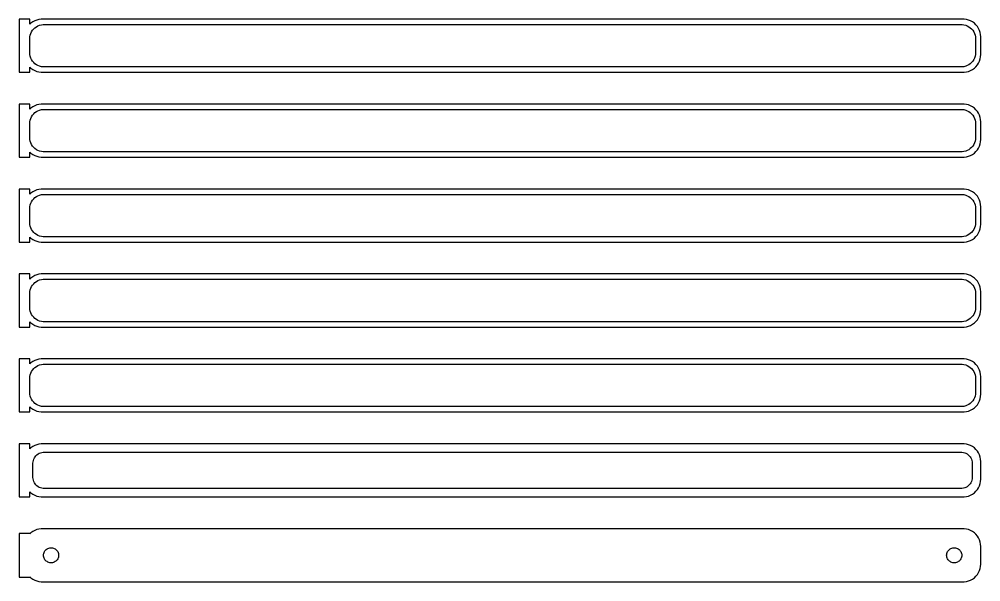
# Model space of a CAD drawing. Header units: metres. Extents: x -136 to 135, y 353 to 703.
# Drawn here: x -136.5 to 135, y 352.5 to 511.5 of the extents above; entities that cross this region are included whole.
import ezdxf

# ---------------------------------------------------------------- set-up
doc = ezdxf.new("R2010")
doc.units = ezdxf.units.M

msp = doc.modelspace()

# ---------------------------------------------------------------- linework, layer by layer
for p, q in [((-133.5, 511.49), (-136.5, 511.49)), ((-136.5, 511.49), (-136.5, 496.51)), ((-133.5, 510.059), (-133.5, 511.49)), ((-132.679, 510.722), (-133.187, 510.353)), ((-132.129, 511.024), (-132.679, 510.722)), ((-131.545, 511.255), (-132.129, 511.024)), ((-130.937, 511.411), (-131.545, 511.255)), ((-130.314, 511.49), (-130.937, 511.411)), ((130.314, 511.49), (-130.314, 511.49)), ((130.937, 511.411), (130.314, 511.49)), ((131.545, 511.255), (130.937, 511.411)), ((132.129, 511.024), (131.545, 511.255)), ((132.679, 510.722), (132.129, 511.024)), ((133.187, 510.353), (132.679, 510.722)), ((-133.187, 510.353), (-133.5, 510.059)), ((-133.219, 507.472), (-133.005, 507.927)), ((-133.005, 507.927), (-132.736, 508.351)), ((-132.736, 508.351), (-132.416, 508.738)), ((-132.416, 508.738), (-132.05, 509.082)), ((-132.05, 509.082), (-131.643, 509.377)), ((-131.643, 509.377), (-131.203, 509.619)), ((-131.203, 509.619), (-130.736, 509.804)), ((-130.736, 509.804), (-130.25, 509.929)), ((-130.25, 509.929), (-129.751, 509.992)), ((-129.751, 509.992), (129.751, 509.992)), ((129.751, 509.992), (130.25, 509.929)), ((130.25, 509.929), (130.736, 509.804)), ((130.736, 509.804), (131.203, 509.619)), ((131.203, 509.619), (131.643, 509.377)), ((131.643, 509.377), (132.05, 509.082)), ((132.05, 509.082), (132.416, 508.738)), ((132.416, 508.738), (132.736, 508.351)), ((132.736, 508.351), (133.005, 507.927)), ((133.005, 507.927), (133.219, 507.472)), ((133.645, 509.923), (133.187, 510.353)), ((134.045, 509.439), (133.645, 509.923)), ((134.382, 508.909), (134.045, 509.439)), ((134.649, 508.341), (134.382, 508.909)), ((134.843, 507.743), (134.649, 508.341)), ((134.961, 507.127), (134.843, 507.743)), ((-133.5, 506), (-133.468, 506.501)), ((-133.5, 502), (-133.5, 506)), ((-133.468, 506.501), (-133.374, 506.995)), ((-133.374, 506.995), (-133.219, 507.472)), ((133.219, 507.472), (133.374, 506.995)), ((133.374, 506.995), (133.468, 506.501)), ((133.468, 506.501), (133.5, 506)), ((133.5, 506), (133.5, 502)), ((135, 506.5), (134.961, 507.127)), ((135, 501.5), (135, 506.5)), ((-133.468, 501.499), (-133.5, 502)), ((-133.374, 501.005), (-133.468, 501.499)), ((-133.219, 500.528), (-133.374, 501.005)), ((-133.005, 500.073), (-133.219, 500.528)), ((-132.736, 499.649), (-133.005, 500.073)), ((-132.416, 499.262), (-132.736, 499.649)), ((132.736, 499.649), (132.416, 499.262)), ((133.005, 500.073), (132.736, 499.649)), ((133.219, 500.528), (133.005, 500.073)), ((133.374, 501.005), (133.219, 500.528)), ((133.468, 501.499), (133.374, 501.005)), ((133.5, 502), (133.468, 501.499)), ((134.382, 499.091), (134.649, 499.659)), ((134.649, 499.659), (134.843, 500.257)), ((134.843, 500.257), (134.961, 500.873)), ((134.961, 500.873), (135, 501.5)), ((-133.5, 497.941), (-133.187, 497.647)), ((-133.5, 496.51), (-133.5, 497.941)), ((-133.187, 497.647), (-132.679, 497.278)), ((-132.679, 497.278), (-132.129, 496.976)), ((-132.05, 498.918), (-132.416, 499.262)), ((-132.129, 496.976), (-131.545, 496.745)), ((-131.643, 498.623), (-132.05, 498.918)), ((-131.203, 498.381), (-131.643, 498.623)), ((-130.736, 498.196), (-131.203, 498.381)), ((-130.25, 498.071), (-130.736, 498.196)), ((-129.751, 498.008), (-130.25, 498.071)), ((129.751, 498.008), (-129.751, 498.008)), ((130.25, 498.071), (129.751, 498.008)), ((130.736, 498.196), (130.25, 498.071)), ((131.203, 498.381), (130.736, 498.196)), ((131.643, 498.623), (131.203, 498.381)), ((131.545, 496.745), (132.129, 496.976)), ((132.05, 498.918), (131.643, 498.623)), ((132.416, 499.262), (132.05, 498.918)), ((132.129, 496.976), (132.679, 497.278)), ((132.679, 497.278), (133.187, 497.647)), ((133.187, 497.647), (133.645, 498.077)), ((133.645, 498.077), (134.045, 498.561)), ((134.045, 498.561), (134.382, 499.091)), ((-136.5, 496.51), (-133.5, 496.51)), ((-131.545, 496.745), (-130.937, 496.589)), ((-130.937, 496.589), (-130.314, 496.51)), ((-130.314, 496.51), (130.314, 496.51)), ((130.314, 496.51), (130.937, 496.589)), ((130.937, 496.589), (131.545, 496.745)), ((-133.5, 487.49), (-136.5, 487.49)), ((-136.5, 487.49), (-136.5, 472.51)), ((-133.5, 486.059), (-133.5, 487.49)), ((-133.187, 486.353), (-133.5, 486.059)), ((-132.679, 486.722), (-133.187, 486.353)), ((-132.129, 487.024), (-132.679, 486.722)), ((-131.545, 487.255), (-132.129, 487.024)), ((-130.937, 487.411), (-131.545, 487.255)), ((-130.314, 487.49), (-130.937, 487.411)), ((130.314, 487.49), (-130.314, 487.49)), ((-130.25, 485.929), (-129.751, 485.992)), ((-129.751, 485.992), (129.751, 485.992)), ((129.751, 485.992), (130.25, 485.929)), ((130.937, 487.411), (130.314, 487.49)), ((131.545, 487.255), (130.937, 487.411)), ((132.129, 487.024), (131.545, 487.255)), ((132.679, 486.722), (132.129, 487.024)), ((133.187, 486.353), (132.679, 486.722)), ((133.645, 485.923), (133.187, 486.353)), ((-133.374, 482.995), (-133.219, 483.472)), ((-133.219, 483.472), (-133.005, 483.927)), ((-133.005, 483.927), (-132.736, 484.351)), ((-132.736, 484.351), (-132.416, 484.738)), ((-132.416, 484.738), (-132.05, 485.082)), ((-132.05, 485.082), (-131.643, 485.377)), ((-131.643, 485.377), (-131.203, 485.619)), ((-131.203, 485.619), (-130.736, 485.804)), ((-130.736, 485.804), (-130.25, 485.929)), ((130.25, 485.929), (130.736, 485.804)), ((130.736, 485.804), (131.203, 485.619)), ((131.203, 485.619), (131.643, 485.377)), ((131.643, 485.377), (132.05, 485.082)), ((132.05, 485.082), (132.416, 484.738)), ((132.416, 484.738), (132.736, 484.351)), ((132.736, 484.351), (133.005, 483.927)), ((133.005, 483.927), (133.219, 483.472)), ((133.219, 483.472), (133.374, 482.995)), ((134.045, 485.439), (133.645, 485.923)), ((134.382, 484.909), (134.045, 485.439)), ((134.649, 484.341), (134.382, 484.909)), ((134.843, 483.743), (134.649, 484.341)), ((134.961, 483.127), (134.843, 483.743)), ((-133.5, 482), (-133.468, 482.501)), ((-133.5, 478), (-133.5, 482)), ((-133.468, 482.501), (-133.374, 482.995)), ((133.374, 482.995), (133.468, 482.501)), ((133.468, 482.501), (133.5, 482)), ((133.5, 482), (133.5, 478)), ((135, 482.5), (134.961, 483.127)), ((135, 477.5), (135, 482.5)), ((-133.468, 477.499), (-133.5, 478)), ((133.5, 478), (133.468, 477.499)), ((-133.374, 477.005), (-133.468, 477.499)), ((-133.219, 476.528), (-133.374, 477.005)), ((-133.005, 476.073), (-133.219, 476.528)), ((-132.736, 475.649), (-133.005, 476.073)), ((-132.416, 475.262), (-132.736, 475.649)), ((-132.05, 474.918), (-132.416, 475.262)), ((132.416, 475.262), (132.05, 474.918)), ((132.736, 475.649), (132.416, 475.262)), ((133.005, 476.073), (132.736, 475.649)), ((133.219, 476.528), (133.005, 476.073)), ((133.374, 477.005), (133.219, 476.528)), ((133.468, 477.499), (133.374, 477.005)), ((134.382, 475.091), (134.649, 475.659)), ((134.649, 475.659), (134.843, 476.257)), ((134.843, 476.257), (134.961, 476.873)), ((134.961, 476.873), (135, 477.5)), ((-136.5, 472.51), (-133.5, 472.51)), ((-133.5, 473.941), (-133.187, 473.647)), ((-133.5, 472.51), (-133.5, 473.941)), ((-133.187, 473.647), (-132.679, 473.278)), ((-132.679, 473.278), (-132.129, 472.976)), ((-132.129, 472.976), (-131.545, 472.745)), ((-131.643, 474.623), (-132.05, 474.918)), ((-131.203, 474.381), (-131.643, 474.623)), ((-131.545, 472.745), (-130.937, 472.589)), ((-130.736, 474.196), (-131.203, 474.381)), ((-130.937, 472.589), (-130.314, 472.51)), ((-130.25, 474.071), (-130.736, 474.196)), ((-130.314, 472.51), (130.314, 472.51)), ((-129.751, 474.008), (-130.25, 474.071)), ((129.751, 474.008), (-129.751, 474.008)), ((130.25, 474.071), (129.751, 474.008)), ((130.736, 474.196), (130.25, 474.071)), ((130.314, 472.51), (130.937, 472.589)), ((131.203, 474.381), (130.736, 474.196)), ((130.937, 472.589), (131.545, 472.745)), ((131.643, 474.623), (131.203, 474.381)), ((131.545, 472.745), (132.129, 472.976)), ((132.05, 474.918), (131.643, 474.623)), ((132.129, 472.976), (132.679, 473.278)), ((132.679, 473.278), (133.187, 473.647)), ((133.187, 473.647), (133.645, 474.077)), ((133.645, 474.077), (134.045, 474.561)), ((134.045, 474.561), (134.382, 475.091)), ((-133.5, 463.49), (-136.5, 463.49)), ((-136.5, 463.49), (-136.5, 448.51)), ((-133.5, 462.059), (-133.5, 463.49)), ((-133.187, 462.353), (-133.5, 462.059)), ((-132.679, 462.722), (-133.187, 462.353)), ((-132.129, 463.024), (-132.679, 462.722)), ((-131.545, 463.255), (-132.129, 463.024)), ((-131.643, 461.377), (-131.203, 461.619)), ((-130.937, 463.411), (-131.545, 463.255)), ((-131.203, 461.619), (-130.736, 461.804)), ((-130.314, 463.49), (-130.937, 463.411)), ((-130.736, 461.804), (-130.25, 461.929)), ((130.314, 463.49), (-130.314, 463.49)), ((-130.25, 461.929), (-129.751, 461.992)), ((-129.751, 461.992), (129.751, 461.992)), ((129.751, 461.992), (130.25, 461.929)), ((130.25, 461.929), (130.736, 461.804)), ((130.937, 463.411), (130.314, 463.49)), ((130.736, 461.804), (131.203, 461.619)), ((131.545, 463.255), (130.937, 463.411)), ((131.203, 461.619), (131.643, 461.377)), ((132.129, 463.024), (131.545, 463.255)), ((132.679, 462.722), (132.129, 463.024)), ((133.187, 462.353), (132.679, 462.722)), ((133.645, 461.923), (133.187, 462.353)), ((134.045, 461.439), (133.645, 461.923)), ((-133.468, 458.501), (-133.374, 458.995)), ((-133.374, 458.995), (-133.219, 459.472)), ((-133.219, 459.472), (-133.005, 459.927)), ((-133.005, 459.927), (-132.736, 460.351)), ((-132.736, 460.351), (-132.416, 460.738)), ((-132.416, 460.738), (-132.05, 461.082)), ((-132.05, 461.082), (-131.643, 461.377)), ((131.643, 461.377), (132.05, 461.082)), ((132.05, 461.082), (132.416, 460.738)), ((132.416, 460.738), (132.736, 460.351)), ((132.736, 460.351), (133.005, 459.927)), ((133.005, 459.927), (133.219, 459.472)), ((133.219, 459.472), (133.374, 458.995)), ((133.374, 458.995), (133.468, 458.501)), ((134.382, 460.909), (134.045, 461.439)), ((134.649, 460.341), (134.382, 460.909)), ((134.843, 459.743), (134.649, 460.341)), ((134.961, 459.127), (134.843, 459.743)), ((135, 458.5), (134.961, 459.127)), ((-133.5, 458), (-133.468, 458.501)), ((-133.5, 454), (-133.5, 458)), ((133.468, 458.501), (133.5, 458)), ((133.5, 458), (133.5, 454)), ((135, 453.5), (135, 458.5)), ((-133.468, 453.499), (-133.5, 454)), ((-133.374, 453.005), (-133.468, 453.499)), ((133.468, 453.499), (133.374, 453.005)), ((133.5, 454), (133.468, 453.499)), ((134.961, 452.873), (135, 453.5)), ((-133.219, 452.528), (-133.374, 453.005)), ((-133.005, 452.073), (-133.219, 452.528)), ((-132.736, 451.649), (-133.005, 452.073)), ((-132.416, 451.262), (-132.736, 451.649)), ((-132.05, 450.918), (-132.416, 451.262)), ((-131.643, 450.623), (-132.05, 450.918)), ((132.05, 450.918), (131.643, 450.623)), ((132.416, 451.262), (132.05, 450.918)), ((132.736, 451.649), (132.416, 451.262)), ((133.005, 452.073), (132.736, 451.649)), ((133.219, 452.528), (133.005, 452.073)), ((133.374, 453.005), (133.219, 452.528)), ((134.045, 450.561), (134.382, 451.091)), ((134.382, 451.091), (134.649, 451.659)), ((134.649, 451.659), (134.843, 452.257)), ((134.843, 452.257), (134.961, 452.873)), ((-136.5, 448.51), (-133.5, 448.51)), ((-133.5, 449.941), (-133.187, 449.647)), ((-133.5, 448.51), (-133.5, 449.941)), ((-133.187, 449.647), (-132.679, 449.278)), ((-132.679, 449.278), (-132.129, 448.976)), ((-132.129, 448.976), (-131.545, 448.745)), ((-131.203, 450.381), (-131.643, 450.623)), ((-131.545, 448.745), (-130.937, 448.589)), ((-130.736, 450.196), (-131.203, 450.381)), ((-130.937, 448.589), (-130.314, 448.51)), ((-130.25, 450.071), (-130.736, 450.196)), ((-130.314, 448.51), (130.314, 448.51)), ((-129.751, 450.008), (-130.25, 450.071)), ((129.751, 450.008), (-129.751, 450.008)), ((130.25, 450.071), (129.751, 450.008)), ((130.736, 450.196), (130.25, 450.071)), ((130.314, 448.51), (130.937, 448.589)), ((131.203, 450.381), (130.736, 450.196)), ((130.937, 448.589), (131.545, 448.745)), ((131.643, 450.623), (131.203, 450.381)), ((131.545, 448.745), (132.129, 448.976)), ((132.129, 448.976), (132.679, 449.278)), ((132.679, 449.278), (133.187, 449.647)), ((133.187, 449.647), (133.645, 450.077)), ((133.645, 450.077), (134.045, 450.561)), ((-133.5, 439.49), (-136.5, 439.49)), ((-136.5, 439.49), (-136.5, 424.51)), ((-133.5, 438.059), (-133.5, 439.49)), ((-133.187, 438.353), (-133.5, 438.059)), ((-132.679, 438.722), (-133.187, 438.353)), ((-132.129, 439.024), (-132.679, 438.722)), ((-131.545, 439.255), (-132.129, 439.024)), ((-132.05, 437.082), (-131.643, 437.377)), ((-131.643, 437.377), (-131.203, 437.619)), ((-130.937, 439.411), (-131.545, 439.255)), ((-131.203, 437.619), (-130.736, 437.804)), ((-130.314, 439.49), (-130.937, 439.411)), ((-130.736, 437.804), (-130.25, 437.929)), ((130.314, 439.49), (-130.314, 439.49)), ((-130.25, 437.929), (-129.751, 437.992)), ((-129.751, 437.992), (129.751, 437.992)), ((129.751, 437.992), (130.25, 437.929)), ((130.25, 437.929), (130.736, 437.804)), ((130.937, 439.411), (130.314, 439.49)), ((130.736, 437.804), (131.203, 437.619)), ((131.545, 439.255), (130.937, 439.411)), ((131.203, 437.619), (131.643, 437.377)), ((132.129, 439.024), (131.545, 439.255)), ((131.643, 437.377), (132.05, 437.082)), ((132.679, 438.722), (132.129, 439.024)), ((133.187, 438.353), (132.679, 438.722)), ((133.645, 437.923), (133.187, 438.353)), ((134.045, 437.439), (133.645, 437.923)), ((134.382, 436.909), (134.045, 437.439)), ((-133.5, 434), (-133.468, 434.501)), ((-133.468, 434.501), (-133.374, 434.995)), ((-133.374, 434.995), (-133.219, 435.472)), ((-133.219, 435.472), (-133.005, 435.927)), ((-133.005, 435.927), (-132.736, 436.351)), ((-132.736, 436.351), (-132.416, 436.738)), ((-132.416, 436.738), (-132.05, 437.082)), ((132.05, 437.082), (132.416, 436.738)), ((132.416, 436.738), (132.736, 436.351)), ((132.736, 436.351), (133.005, 435.927)), ((133.005, 435.927), (133.219, 435.472)), ((133.219, 435.472), (133.374, 434.995)), ((133.374, 434.995), (133.468, 434.501)), ((133.468, 434.501), (133.5, 434)), ((134.649, 436.341), (134.382, 436.909)), ((134.843, 435.743), (134.649, 436.341)), ((134.961, 435.127), (134.843, 435.743)), ((135, 434.5), (134.961, 435.127)), ((135, 429.5), (135, 434.5)), ((-133.5, 430), (-133.5, 434)), ((133.5, 434), (133.5, 430)), ((-133.468, 429.499), (-133.5, 430)), ((-133.374, 429.005), (-133.468, 429.499)), ((-133.219, 428.528), (-133.374, 429.005)), ((133.374, 429.005), (133.219, 428.528)), ((133.468, 429.499), (133.374, 429.005)), ((133.5, 430), (133.468, 429.499)), ((134.961, 428.873), (135, 429.5)), ((-133.005, 428.073), (-133.219, 428.528)), ((-132.736, 427.649), (-133.005, 428.073)), ((-132.416, 427.262), (-132.736, 427.649)), ((-132.05, 426.918), (-132.416, 427.262)), ((-131.643, 426.623), (-132.05, 426.918)), ((-131.203, 426.381), (-131.643, 426.623)), ((-130.736, 426.196), (-131.203, 426.381)), ((131.203, 426.381), (130.736, 426.196)), ((131.643, 426.623), (131.203, 426.381)), ((132.05, 426.918), (131.643, 426.623)), ((132.416, 427.262), (132.05, 426.918)), ((132.736, 427.649), (132.416, 427.262)), ((133.005, 428.073), (132.736, 427.649)), ((133.219, 428.528), (133.005, 428.073)), ((133.645, 426.077), (134.045, 426.561)), ((134.045, 426.561), (134.382, 427.091)), ((134.382, 427.091), (134.649, 427.659)), ((134.649, 427.659), (134.843, 428.257)), ((134.843, 428.257), (134.961, 428.873)), ((-136.5, 424.51), (-133.5, 424.51)), ((-133.5, 425.941), (-133.187, 425.647)), ((-133.5, 424.51), (-133.5, 425.941)), ((-133.187, 425.647), (-132.679, 425.278)), ((-132.679, 425.278), (-132.129, 424.976)), ((-132.129, 424.976), (-131.545, 424.745)), ((-131.545, 424.745), (-130.937, 424.589)), ((-130.937, 424.589), (-130.314, 424.51)), ((-130.25, 426.071), (-130.736, 426.196)), ((-130.314, 424.51), (130.314, 424.51)), ((-129.751, 426.008), (-130.25, 426.071)), ((129.751, 426.008), (-129.751, 426.008)), ((130.25, 426.071), (129.751, 426.008)), ((130.736, 426.196), (130.25, 426.071)), ((130.314, 424.51), (130.937, 424.589)), ((130.937, 424.589), (131.545, 424.745)), ((131.545, 424.745), (132.129, 424.976)), ((132.129, 424.976), (132.679, 425.278)), ((132.679, 425.278), (133.187, 425.647)), ((133.187, 425.647), (133.645, 426.077)), ((-133.5, 415.49), (-136.5, 415.49)), ((-136.5, 415.49), (-136.5, 400.51)), ((-133.5, 414.059), (-133.5, 415.49)), ((-130.937, 415.411), (-131.545, 415.255)), ((-130.314, 415.49), (-130.937, 415.411)), ((130.314, 415.49), (-130.314, 415.49)), ((130.937, 415.411), (130.314, 415.49)), ((131.545, 415.255), (130.937, 415.411)), ((-133.187, 414.353), (-133.5, 414.059)), ((-132.679, 414.722), (-133.187, 414.353)), ((-132.736, 412.351), (-132.416, 412.738)), ((-132.129, 415.024), (-132.679, 414.722)), ((-132.416, 412.738), (-132.05, 413.082)), ((-131.545, 415.255), (-132.129, 415.024)), ((-132.05, 413.082), (-131.643, 413.377)), ((-131.643, 413.377), (-131.203, 413.619)), ((-131.203, 413.619), (-130.736, 413.804)), ((-130.736, 413.804), (-130.25, 413.929)), ((-130.25, 413.929), (-129.751, 413.992)), ((-129.751, 413.992), (129.751, 413.992)), ((129.751, 413.992), (130.25, 413.929)), ((130.25, 413.929), (130.736, 413.804)), ((130.736, 413.804), (131.203, 413.619)), ((131.203, 413.619), (131.643, 413.377)), ((132.129, 415.024), (131.545, 415.255)), ((131.643, 413.377), (132.05, 413.082)), ((132.05, 413.082), (132.416, 412.738)), ((132.679, 414.722), (132.129, 415.024)), ((132.416, 412.738), (132.736, 412.351)), ((133.187, 414.353), (132.679, 414.722)), ((133.645, 413.923), (133.187, 414.353)), ((134.045, 413.439), (133.645, 413.923)), ((134.382, 412.909), (134.045, 413.439)), ((134.649, 412.341), (134.382, 412.909)), ((-133.5, 410), (-133.468, 410.501)), ((-133.5, 406), (-133.5, 410)), ((-133.468, 410.501), (-133.374, 410.995)), ((-133.374, 410.995), (-133.219, 411.472)), ((-133.219, 411.472), (-133.005, 411.927)), ((-133.005, 411.927), (-132.736, 412.351)), ((132.736, 412.351), (133.005, 411.927)), ((133.005, 411.927), (133.219, 411.472)), ((133.219, 411.472), (133.374, 410.995)), ((133.374, 410.995), (133.468, 410.501)), ((133.468, 410.501), (133.5, 410)), ((133.5, 410), (133.5, 406)), ((134.843, 411.743), (134.649, 412.341)), ((134.961, 411.127), (134.843, 411.743)), ((135, 410.5), (134.961, 411.127)), ((135, 405.5), (135, 410.5)), ((-133.468, 405.499), (-133.5, 406)), ((-133.374, 405.005), (-133.468, 405.499)), ((-133.219, 404.528), (-133.374, 405.005)), ((133.374, 405.005), (133.219, 404.528)), ((133.468, 405.499), (133.374, 405.005)), ((133.5, 406), (133.468, 405.499)), ((134.843, 404.257), (134.961, 404.873)), ((134.961, 404.873), (135, 405.5)), ((-133.5, 401.941), (-133.187, 401.647)), ((-133.5, 400.51), (-133.5, 401.941)), ((-133.005, 404.073), (-133.219, 404.528)), ((-132.736, 403.649), (-133.005, 404.073)), ((-132.416, 403.262), (-132.736, 403.649)), ((-132.05, 402.918), (-132.416, 403.262)), ((-131.643, 402.623), (-132.05, 402.918)), ((-131.203, 402.381), (-131.643, 402.623)), ((-130.736, 402.196), (-131.203, 402.381)), ((-130.25, 402.071), (-130.736, 402.196)), ((-129.751, 402.008), (-130.25, 402.071)), ((129.751, 402.008), (-129.751, 402.008)), ((130.25, 402.071), (129.751, 402.008)), ((130.736, 402.196), (130.25, 402.071)), ((131.203, 402.381), (130.736, 402.196)), ((131.643, 402.623), (131.203, 402.381)), ((132.05, 402.918), (131.643, 402.623)), ((132.416, 403.262), (132.05, 402.918)), ((132.736, 403.649), (132.416, 403.262)), ((133.005, 404.073), (132.736, 403.649)), ((133.219, 404.528), (133.005, 404.073)), ((133.187, 401.647), (133.645, 402.077)), ((133.645, 402.077), (134.045, 402.561)), ((134.045, 402.561), (134.382, 403.091)), ((134.382, 403.091), (134.649, 403.659)), ((134.649, 403.659), (134.843, 404.257)), ((-136.5, 400.51), (-133.5, 400.51)), ((-133.187, 401.647), (-132.679, 401.278)), ((-132.679, 401.278), (-132.129, 400.976)), ((-132.129, 400.976), (-131.545, 400.745)), ((-131.545, 400.745), (-130.937, 400.589)), ((-130.937, 400.589), (-130.314, 400.51)), ((-130.314, 400.51), (130.314, 400.51)), ((130.314, 400.51), (130.937, 400.589)), ((130.937, 400.589), (131.545, 400.745)), ((131.545, 400.745), (132.129, 400.976)), ((132.129, 400.976), (132.679, 401.278)), ((132.679, 401.278), (133.187, 401.647)), ((-133.5, 391.479), (-136.5, 391.479)), ((-136.5, 391.479), (-136.5, 376.521)), ((-133.5, 390.059), (-133.5, 391.479)), ((-132.129, 391.024), (-132.679, 390.722)), ((-131.545, 391.255), (-132.129, 391.024)), ((-130.937, 391.411), (-131.545, 391.255)), ((-130.314, 391.49), (-130.937, 391.411)), ((130.314, 391.49), (-130.314, 391.49)), ((130.937, 391.411), (130.314, 391.49)), ((131.545, 391.255), (130.937, 391.411)), ((132.129, 391.024), (131.545, 391.255)), ((132.679, 390.722), (132.129, 391.024)), ((-133.187, 390.353), (-133.5, 390.059)), ((-132.679, 390.722), (-133.187, 390.353)), ((-131.769, 388.131), (-131.484, 388.399)), ((-131.484, 388.399), (-131.168, 388.628)), ((-131.168, 388.628), (-130.825, 388.817)), ((-130.825, 388.817), (-130.462, 388.961)), ((-130.462, 388.961), (-130.083, 389.058)), ((-130.083, 389.058), (-129.695, 389.107)), ((-129.695, 389.107), (129.695, 389.107)), ((129.695, 389.107), (130.083, 389.058)), ((130.083, 389.058), (130.462, 388.961)), ((130.462, 388.961), (130.825, 388.817)), ((130.825, 388.817), (131.168, 388.628)), ((131.168, 388.628), (131.484, 388.399)), ((131.484, 388.399), (131.769, 388.131)), ((133.187, 390.353), (132.679, 390.722)), ((133.645, 389.923), (133.187, 390.353)), ((134.045, 389.439), (133.645, 389.923)), ((134.382, 388.909), (134.045, 389.439)), ((134.649, 388.341), (134.382, 388.909)), ((134.843, 387.743), (134.649, 388.341)), ((-132.613, 386), (-132.588, 386.39)), ((-132.613, 382), (-132.613, 386)), ((-132.588, 386.39), (-132.515, 386.774)), ((-132.515, 386.774), (-132.394, 387.146)), ((-132.394, 387.146), (-132.228, 387.5)), ((-132.228, 387.5), (-132.018, 387.83)), ((-132.018, 387.83), (-131.769, 388.131)), ((131.769, 388.131), (132.018, 387.83)), ((132.018, 387.83), (132.228, 387.5)), ((132.228, 387.5), (132.394, 387.146)), ((132.394, 387.146), (132.515, 386.774)), ((132.515, 386.774), (132.588, 386.39)), ((132.588, 386.39), (132.613, 386)), ((132.613, 386), (132.613, 382)), ((134.961, 387.127), (134.843, 387.743)), ((135, 386.5), (134.961, 387.127)), ((135, 381.5), (135, 386.5)), ((-132.588, 381.61), (-132.613, 382)), ((-132.515, 381.226), (-132.588, 381.61)), ((-132.394, 380.854), (-132.515, 381.226)), ((-132.228, 380.5), (-132.394, 380.854)), ((-132.018, 380.17), (-132.228, 380.5)), ((-131.769, 379.869), (-132.018, 380.17)), ((132.018, 380.17), (131.769, 379.869)), ((132.228, 380.5), (132.018, 380.17)), ((132.394, 380.854), (132.228, 380.5)), ((132.515, 381.226), (132.394, 380.854)), ((132.588, 381.61), (132.515, 381.226)), ((132.613, 382), (132.588, 381.61)), ((134.649, 379.659), (134.843, 380.257)), ((134.843, 380.257), (134.961, 380.873)), ((134.961, 380.873), (135, 381.5)), ((-133.5, 376.521), (-133.5, 377.941)), ((-133.5, 377.941), (-133.187, 377.647)), ((-133.187, 377.647), (-132.679, 377.278)), ((-131.484, 379.601), (-131.769, 379.869)), ((-131.168, 379.372), (-131.484, 379.601)), ((-130.825, 379.183), (-131.168, 379.372)), ((-130.462, 379.039), (-130.825, 379.183)), ((-130.083, 378.942), (-130.462, 379.039)), ((-129.695, 378.893), (-130.083, 378.942)), ((129.695, 378.893), (-129.695, 378.893)), ((130.083, 378.942), (129.695, 378.893)), ((130.462, 379.039), (130.083, 378.942)), ((130.825, 379.183), (130.462, 379.039)), ((131.168, 379.372), (130.825, 379.183)), ((131.484, 379.601), (131.168, 379.372)), ((131.769, 379.869), (131.484, 379.601)), ((132.679, 377.278), (133.187, 377.647)), ((133.187, 377.647), (133.645, 378.077)), ((133.645, 378.077), (134.045, 378.561)), ((134.045, 378.561), (134.382, 379.091)), ((134.382, 379.091), (134.649, 379.659)), ((-136.5, 376.521), (-133.5, 376.521)), ((-132.679, 377.278), (-132.129, 376.976)), ((-132.129, 376.976), (-131.545, 376.745)), ((-131.545, 376.745), (-130.937, 376.589)), ((-130.937, 376.589), (-130.314, 376.51)), ((-130.314, 376.51), (130.314, 376.51)), ((130.314, 376.51), (130.937, 376.589)), ((130.937, 376.589), (131.545, 376.745)), ((131.545, 376.745), (132.129, 376.976)), ((132.129, 376.976), (132.679, 377.278)), ((-132.679, 366.722), (-133.187, 366.353)), ((-132.129, 367.024), (-132.679, 366.722)), ((-131.545, 367.255), (-132.129, 367.024)), ((-130.937, 367.411), (-131.545, 367.255)), ((-130.314, 367.49), (-130.937, 367.411)), ((130.314, 367.49), (-130.314, 367.49)), ((130.937, 367.411), (130.314, 367.49)), ((131.545, 367.255), (130.937, 367.411)), ((132.129, 367.024), (131.545, 367.255)), ((132.679, 366.722), (132.129, 367.024)), ((133.187, 366.353), (132.679, 366.722)), ((-133.5, 366.153), (-136.5, 366.153)), ((-136.5, 366.153), (-136.5, 353.847)), ((-133.187, 366.353), (-133.5, 366.059)), ((-133.5, 366.059), (-133.5, 366.153)), ((133.645, 365.923), (133.187, 366.353)), ((134.045, 365.439), (133.645, 365.923)), ((134.382, 364.909), (134.045, 365.439)), ((134.649, 364.341), (134.382, 364.909)), ((134.843, 363.743), (134.649, 364.341)), ((-129.371, 361.029), (-129.227, 361.255)), ((-129.227, 361.255), (-129.057, 361.462)), ((-129.057, 361.462), (-128.861, 361.645)), ((-128.861, 361.645), (-128.644, 361.803)), ((-128.644, 361.803), (-128.409, 361.932)), ((-128.409, 361.932), (-128.16, 362.031)), ((-128.16, 362.031), (-127.9, 362.097)), ((-127.9, 362.097), (-127.634, 362.131)), ((-127.634, 362.131), (-127.366, 362.131)), ((-127.366, 362.131), (-127.1, 362.097)), ((-127.1, 362.097), (-126.84, 362.031)), ((-126.84, 362.031), (-126.591, 361.932)), ((-126.591, 361.932), (-126.356, 361.803)), ((-126.356, 361.803), (-126.139, 361.645)), ((-126.139, 361.645), (-125.943, 361.462)), ((-125.943, 361.462), (-125.773, 361.255)), ((-125.773, 361.255), (-125.629, 361.029)), ((125.629, 361.029), (125.773, 361.255)), ((125.773, 361.255), (125.943, 361.462)), ((125.943, 361.462), (126.139, 361.645)), ((126.139, 361.645), (126.356, 361.803)), ((126.356, 361.803), (126.591, 361.932)), ((126.591, 361.932), (126.84, 362.031)), ((126.84, 362.031), (127.1, 362.097)), ((127.1, 362.097), (127.366, 362.131)), ((127.366, 362.131), (127.634, 362.131)), ((127.634, 362.131), (127.9, 362.097)), ((127.9, 362.097), (128.16, 362.031)), ((128.16, 362.031), (128.409, 361.932)), ((128.409, 361.932), (128.644, 361.803)), ((128.644, 361.803), (128.861, 361.645)), ((128.861, 361.645), (129.057, 361.462)), ((129.057, 361.462), (129.227, 361.255)), ((129.227, 361.255), (129.371, 361.029)), ((134.961, 363.127), (134.843, 363.743)), ((135, 362.5), (134.961, 363.127)), ((135, 357.5), (135, 362.5)), ((-129.635, 360), (-129.618, 360.268)), ((-129.618, 359.732), (-129.635, 360)), ((-129.618, 360.268), (-129.568, 360.531)), ((-129.568, 359.469), (-129.618, 359.732)), ((-129.568, 360.531), (-129.485, 360.786)), ((-129.485, 359.214), (-129.568, 359.469)), ((-129.485, 360.786), (-129.371, 361.029)), ((-129.371, 358.971), (-129.485, 359.214)), ((-129.227, 358.745), (-129.371, 358.971)), ((-129.057, 358.538), (-129.227, 358.745)), ((-128.861, 358.355), (-129.057, 358.538)), ((-125.943, 358.538), (-126.139, 358.355)), ((-125.773, 358.745), (-125.943, 358.538)), ((-125.629, 358.971), (-125.773, 358.745)), ((-125.629, 361.029), (-125.515, 360.786)), ((-125.515, 359.214), (-125.629, 358.971)), ((-125.515, 360.786), (-125.432, 360.531)), ((-125.432, 359.469), (-125.515, 359.214)), ((-125.432, 360.531), (-125.382, 360.268)), ((-125.382, 359.732), (-125.432, 359.469)), ((-125.382, 360.268), (-125.365, 360)), ((-125.365, 360), (-125.382, 359.732)), ((125.365, 360), (125.382, 360.268)), ((125.382, 359.732), (125.365, 360)), ((125.382, 360.268), (125.432, 360.531)), ((125.432, 359.469), (125.382, 359.732)), ((125.432, 360.531), (125.515, 360.786)), ((125.515, 359.214), (125.432, 359.469)), ((125.515, 360.786), (125.629, 361.029)), ((125.629, 358.971), (125.515, 359.214)), ((125.773, 358.745), (125.629, 358.971)), ((125.943, 358.538), (125.773, 358.745)), ((126.139, 358.355), (125.943, 358.538)), ((129.057, 358.538), (128.861, 358.355)), ((129.227, 358.745), (129.057, 358.538)), ((129.371, 358.971), (129.227, 358.745)), ((129.371, 361.029), (129.485, 360.786)), ((129.485, 359.214), (129.371, 358.971)), ((129.485, 360.786), (129.568, 360.531)), ((129.568, 359.469), (129.485, 359.214)), ((129.568, 360.531), (129.618, 360.268)), ((129.618, 359.732), (129.568, 359.469)), ((129.618, 360.268), (129.635, 360)), ((129.635, 360), (129.618, 359.732)), ((-128.644, 358.197), (-128.861, 358.355)), ((-128.409, 358.068), (-128.644, 358.197)), ((-128.16, 357.969), (-128.409, 358.068)), ((-127.9, 357.903), (-128.16, 357.969)), ((-127.634, 357.869), (-127.9, 357.903)), ((-127.366, 357.869), (-127.634, 357.869)), ((-127.1, 357.903), (-127.366, 357.869)), ((-126.84, 357.969), (-127.1, 357.903)), ((-126.591, 358.068), (-126.84, 357.969)), ((-126.356, 358.197), (-126.591, 358.068)), ((-126.139, 358.355), (-126.356, 358.197)), ((126.356, 358.197), (126.139, 358.355)), ((126.591, 358.068), (126.356, 358.197)), ((126.84, 357.969), (126.591, 358.068)), ((127.1, 357.903), (126.84, 357.969)), ((127.366, 357.869), (127.1, 357.903)), ((127.634, 357.869), (127.366, 357.869)), ((127.9, 357.903), (127.634, 357.869)), ((128.16, 357.969), (127.9, 357.903)), ((128.409, 358.068), (128.16, 357.969)), ((128.644, 358.197), (128.409, 358.068)), ((128.861, 358.355), (128.644, 358.197)), ((134.649, 355.659), (134.843, 356.257)), ((134.843, 356.257), (134.961, 356.873)), ((134.961, 356.873), (135, 357.5)), ((-136.5, 353.847), (-133.5, 353.847)), ((-133.5, 353.847), (-133.5, 353.941)), ((-133.5, 353.941), (-133.187, 353.647)), ((-133.187, 353.647), (-132.679, 353.278)), ((-132.679, 353.278), (-132.129, 352.976)), ((-132.129, 352.976), (-131.545, 352.745)), ((131.545, 352.745), (132.129, 352.976)), ((132.129, 352.976), (132.679, 353.278)), ((132.679, 353.278), (133.187, 353.647)), ((133.187, 353.647), (133.645, 354.077)), ((133.645, 354.077), (134.045, 354.561)), ((134.045, 354.561), (134.382, 355.091)), ((134.382, 355.091), (134.649, 355.659)), ((-131.545, 352.745), (-130.937, 352.589)), ((-130.937, 352.589), (-130.314, 352.51)), ((-130.314, 352.51), (130.314, 352.51)), ((130.314, 352.51), (130.937, 352.589)), ((130.937, 352.589), (131.545, 352.745))]:
    msp.add_line(p, q)

doc.saveas('drawing.dxf')
